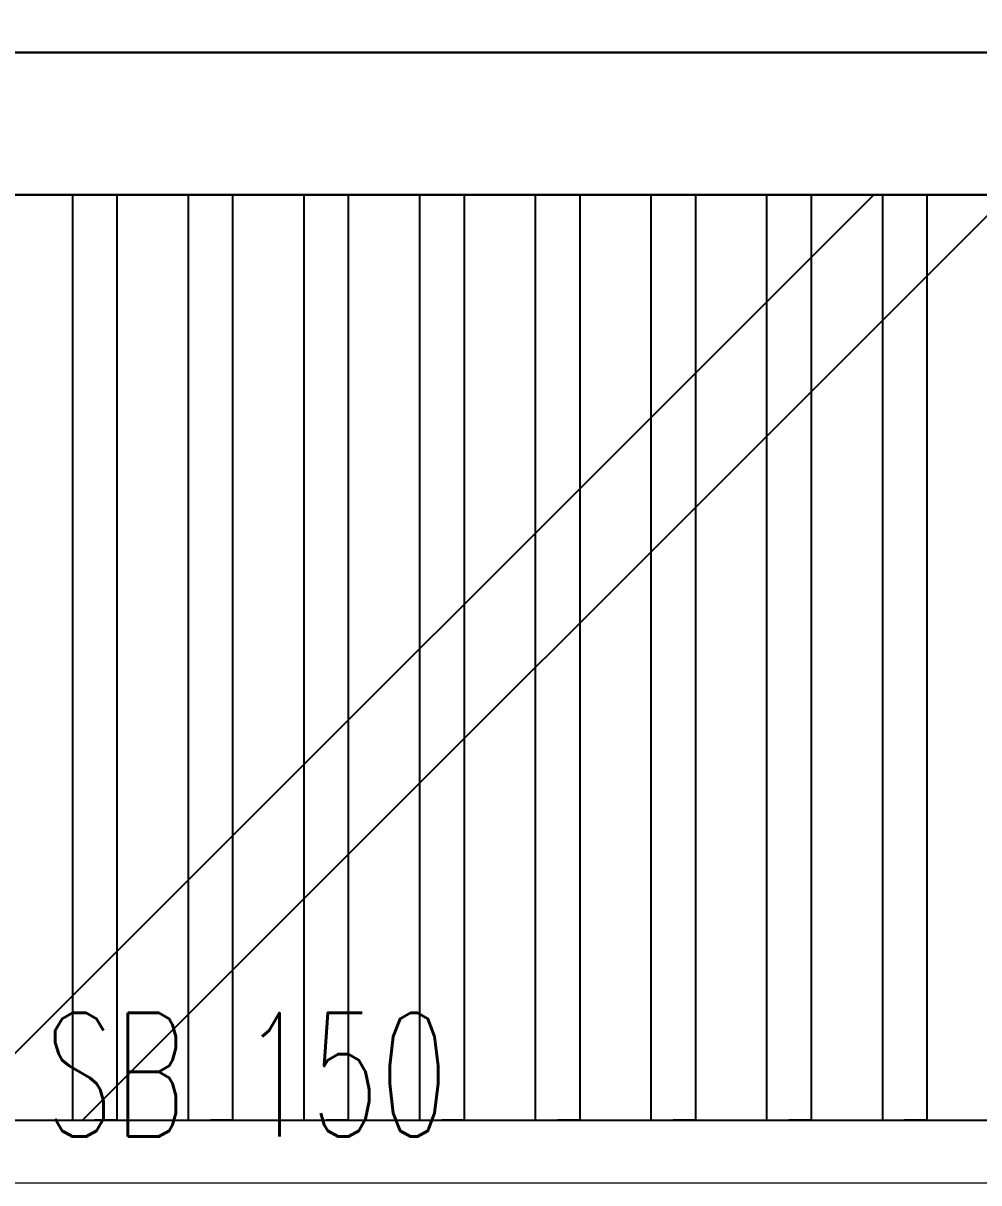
# Model space of a CAD drawing. Header units: millimetres. Extents: x 1734 to 22014, y 983 to 3953.
# Drawn here: x 19657.4 to 19711.1, y 2110.6 to 2175.8 of the extents above; entities that cross this region are included whole.
import ezdxf

# ---------------------------------------------------------------- set-up
doc = ezdxf.new("R2010")
doc.units = ezdxf.units.MM
for name, color, linetype in [('ARREDO_bacchette', 8, 'Continuous'), ('ELEV_hatch', 8, 'Continuous'), ('MATERIALS_transparent glass', 133, 'Continuous'), ('SURVEY_elevation', 1, 'Continuous'), ('SURVEY_frames', 3, 'Continuous')]:
    doc.layers.add(name, color=color, linetype=linetype)
doc.layers.add('LD_light', color=240, linetype='Continuous', lineweight=5)
doc.styles.add('SIMPLEX', font='SIMPLEX.SHX', dxfattribs={"width": 0.65})

msp = doc.modelspace()

# ---------------------------------------------------------------- hatches: boundary and pattern name
at = {"layer": 'MATERIALS_transparent glass'}
h = msp.add_hatch(dxfattribs=at)
h.set_pattern_fill('AR-RROOF', color=144, scale=3, angle=-60.02541, style=0)
h.set_pattern_definition([(45, (27714.01, 8342.93), (64.65784, 172.4209), [1143, -152.4, 381, -76.2]), (45, (27758.73, 8441.54), (-125.544, 17.7809), [228.6, -25.146, 457.2, -57.15]), (45, (27695.153, 8415.673), (244.08336, 316.28462), [609.6, -106.68, 304.8, -76.2])])
h.paths.add_polyline_path([(20593.978, 2166.116), (19605.913, 2166.116), (19605.913, 2114.116), (20593.978, 2114.116)])

# ---------------------------------------------------------------- linework, layer by layer
at = {"layer": 'ARREDO_bacchette'}
for p, q in [((19660.207, 2166.116), (19661.457, 2166.116)), ((19660.207, 2166.116), (19660.207, 2114.116)), ((19662.707, 2166.116), (19661.457, 2166.116)), ((19662.707, 2166.116), (19662.707, 2114.116)), ((19666.707, 2166.116), (19667.957, 2166.116)), ((19666.707, 2166.116), (19666.707, 2114.116)), ((19669.207, 2166.116), (19667.957, 2166.116)), ((19669.207, 2166.116), (19669.207, 2114.116)), ((19673.207, 2166.116), (19674.457, 2166.116)), ((19673.207, 2166.116), (19673.207, 2114.116)), ((19675.707, 2166.116), (19674.457, 2166.116)), ((19675.707, 2166.116), (19675.707, 2114.116)), ((19679.707, 2166.116), (19680.957, 2166.116)), ((19679.707, 2166.116), (19679.707, 2114.116)), ((19682.207, 2166.116), (19680.957, 2166.116)), ((19682.207, 2166.116), (19682.207, 2114.116)), ((19686.207, 2166.116), (19687.457, 2166.116)), ((19686.207, 2166.116), (19686.207, 2114.116)), ((19688.707, 2166.116), (19687.457, 2166.116)), ((19688.707, 2166.116), (19688.707, 2114.116)), ((19692.707, 2166.116), (19693.957, 2166.116)), ((19692.707, 2166.116), (19692.707, 2114.116)), ((19695.207, 2166.116), (19693.957, 2166.116)), ((19695.207, 2166.116), (19695.207, 2114.116)), ((19699.207, 2166.116), (19700.457, 2166.116)), ((19699.207, 2166.116), (19699.207, 2114.116)), ((19701.707, 2166.116), (19700.457, 2166.116)), ((19701.707, 2166.116), (19701.707, 2114.116)), ((19705.707, 2166.116), (19706.957, 2166.116)), ((19705.707, 2166.116), (19705.707, 2114.116)), ((19708.207, 2166.116), (19706.957, 2166.116)), ((19708.207, 2166.116), (19708.207, 2114.116)), ((19660.207, 2114.116), (19661.457, 2114.116)), ((19662.707, 2114.116), (19661.457, 2114.116)), ((19666.707, 2114.116), (19667.957, 2114.116)), ((19669.207, 2114.116), (19667.957, 2114.116)), ((19673.207, 2114.116), (19674.457, 2114.116)), ((19675.707, 2114.116), (19674.457, 2114.116)), ((19679.707, 2114.116), (19680.957, 2114.116)), ((19682.207, 2114.116), (19680.957, 2114.116)), ((19686.207, 2114.116), (19687.457, 2114.116)), ((19688.707, 2114.116), (19687.457, 2114.116)), ((19692.707, 2114.116), (19693.957, 2114.116)), ((19695.207, 2114.116), (19693.957, 2114.116)), ((19699.207, 2114.116), (19700.457, 2114.116)), ((19701.707, 2114.116), (19700.457, 2114.116)), ((19705.707, 2114.116), (19706.957, 2114.116)), ((19708.207, 2114.116), (19706.957, 2114.116))]:
    msp.add_line(p, q, dxfattribs=at)
at = {"layer": 'ELEV_hatch', "color": 144}
msp.add_lwpolyline([(20593.978, 2166.116), (19605.913, 2166.116), (19605.913, 2114.116), (20593.978, 2114.116)], close=True, dxfattribs=at)
at = {"layer": 'LD_light'}
msp.add_line((19608.715, 2110.587), (19758.119, 2110.587), dxfattribs=at)
at = {"layer": 'SURVEY_elevation', "color": 144}
msp.add_lwpolyline([(19605.913, 2224.116), (20593.978, 2224.116), (20593.978, 2174.116), (19605.913, 2174.116)], dxfattribs=at)
at = {"layer": 'SURVEY_frames', "color": 144}
for p, q in [((19605.913, 2174.116), (20593.978, 2174.116)), ((19605.913, 2166.116), (20593.978, 2166.116)), ((19605.913, 2114.116), (20593.978, 2114.116))]:
    msp.add_line(p, q, dxfattribs=at)

# ---------------------------------------------------------------- texts
at = {"layer": 'LD_light', "insert": (19669.996, 2120.138, 0), "char_height": 6.95364, "attachment_point": 2, "style": 'SIMPLEX'}
msp.add_mtext('{\\Fromans|c0;SB 150}', dxfattribs=at)

doc.saveas('drawing.dxf')
